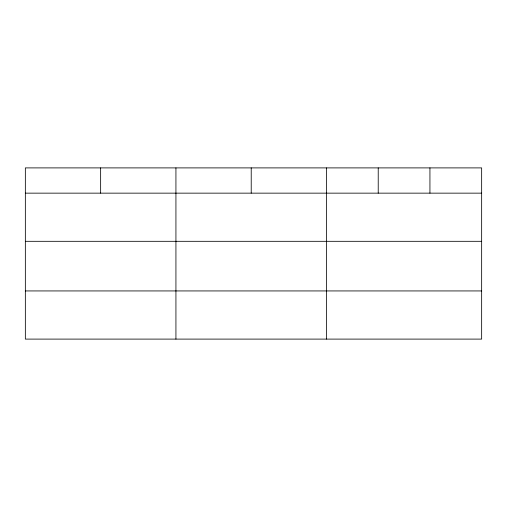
<?xml version="1.0" encoding="UTF-8"?>
<svg xmlns="http://www.w3.org/2000/svg" width="507" height="507" viewBox="0 0 507 507"><rect width="100%" height="100%" fill="white"/><g stroke="black" fill="none" stroke-linecap="round" stroke-linejoin="round"><path stroke-width="0.76" d="M481.65 241.313L481.65 167.899L25.35 167.899L25.35 339.101L481.65 339.101L481.65 241.313L25.35 241.313M25.35 193.148L481.65 193.148M25.35 290.936L481.65 290.936M429.936 167.899L429.936 193.148M378.222 167.899L378.222 193.148M326.508 167.899L326.508 339.101M251.219 167.899L251.219 193.148M175.929 167.899L175.929 339.101M100.64 167.899L100.64 193.148"/></g></svg>
